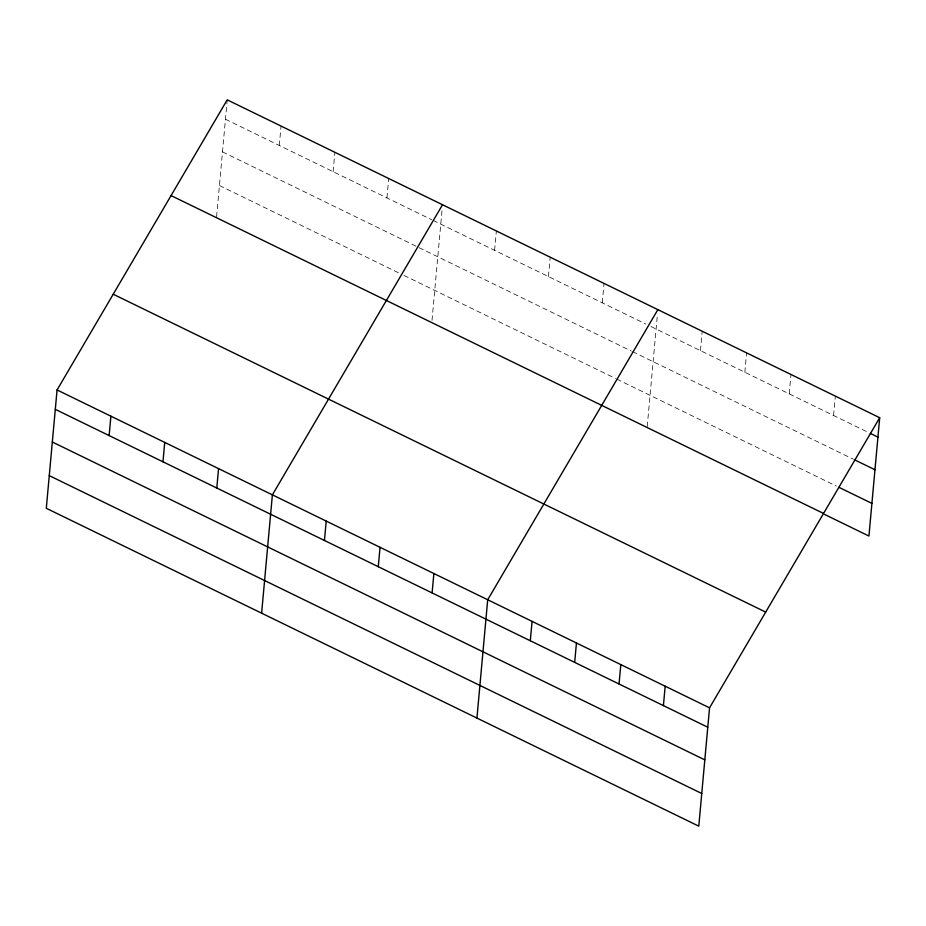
<?xml version="1.0" encoding="UTF-8"?>
<svg xmlns="http://www.w3.org/2000/svg" width="926" height="926" viewBox="0 0 926 926"><rect width="100%" height="100%" fill="white"/><g stroke="black" fill="none" stroke-linecap="round" stroke-linejoin="round"><path stroke-width="0.69" stroke-dasharray="4.63 3.47" d="M216.58 216.811L227.217 99.846M279.282 145.463L281.053 126.075M333.117 171.68L334.876 152.292M386.941 197.909L388.712 178.521M432.014 320.338L442.038 210.283M494.6 250.356L496.371 230.968M548.435 276.585L550.194 257.196M602.259 302.802L604.03 283.414M647.216 426.597L657.228 316.565M700.461 350.641L702.221 331.253M744.828 372.264L746.599 352.864M789.195 393.874L790.966 374.486M833.562 415.485L835.333 396.096M225.458 119.234L431.805 219.763M433.09 220.388L645.839 324.031M650.966 326.531L869.063 432.778M222.483 151.887L631.335 351.058M632.62 351.683L853.413 459.25M219.427 185.524L398.851 272.939M403.979 275.427L615.454 378.456M616.739 379.081L836.409 486.092"/><path stroke-width="1.39" d="M57.065 389.962L46.3 508.281L698.783 826.154L709.548 707.834L879.7 417.719L227.217 99.846L57.065 389.962L709.548 707.834M109.129 435.579L110.9 416.191M162.964 461.808L164.724 442.42M216.788 488.025L218.559 468.637M261.618 613.186L272.383 494.866L442.535 204.739M324.447 540.471L326.218 521.083M378.283 566.7L380.042 547.312M432.106 592.918L433.877 573.53M476.936 718.078L487.701 599.759L657.854 309.643M530.309 640.757L532.068 621.369M574.676 662.379L576.447 642.991M619.043 683.99L620.814 664.602M663.41 705.612L665.181 686.212M879.7 417.719L868.935 536.038L824.568 514.416M870.324 433.403L877.941 437.107M854.686 459.875L874.966 469.748M838.944 487.331L871.898 503.385M171.067 195.583L823.55 513.455M113.215 294.225L765.698 612.098M55.305 409.35L707.777 727.223M52.331 442.003L704.813 759.864M49.275 475.64L701.746 793.501"/></g></svg>
